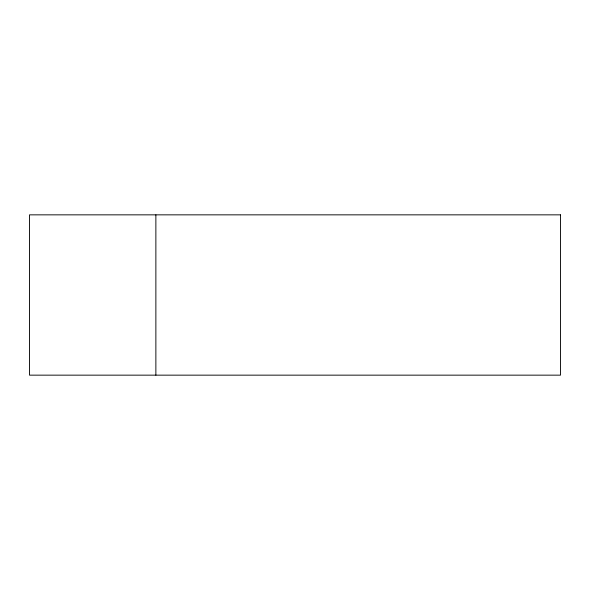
<?xml version="1.0" encoding="UTF-8"?>
<svg xmlns="http://www.w3.org/2000/svg" width="590" height="590" viewBox="0 0 590 590"><rect width="100%" height="100%" fill="white"/><g stroke="black" fill="none" stroke-linecap="round" stroke-linejoin="round"><path stroke-width="0.89" d="M155.871 214.849L155.871 375.152M560.5 214.849L29.5 214.849L29.5 375.152L560.5 375.152L560.5 214.849"/></g></svg>
